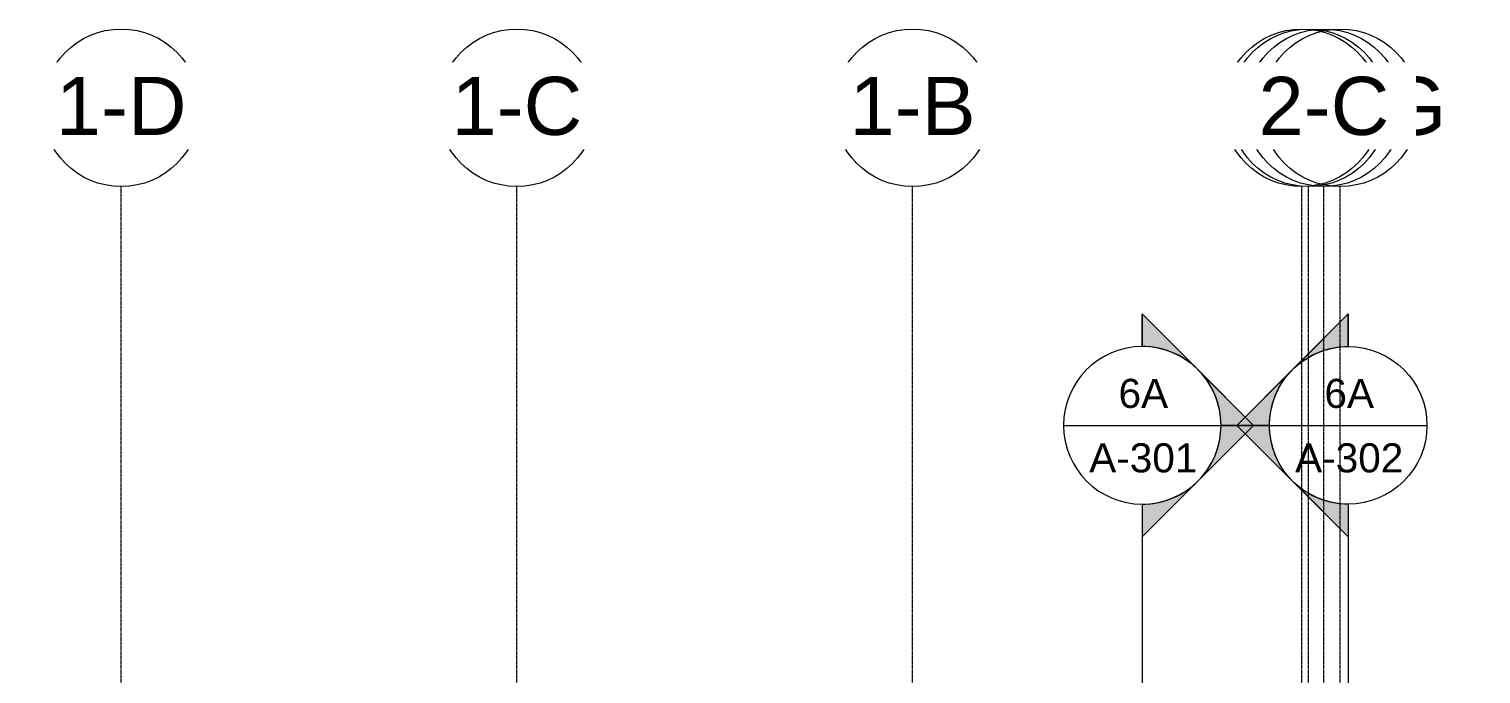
# Model space of a CAD drawing. Header units: inches. Extents: x 21386 to 98813, y -290 to 853.
# Drawn here: x 32261 to 33147, y 442 to 835 of the extents above; entities that cross this region are included whole.
import ezdxf

# ---------------------------------------------------------------- set-up
doc = ezdxf.new("R2010")
doc.units = ezdxf.units.IN
doc.header["$MEASUREMENT"] = 0
doc.linetypes.add('Grid Line 1_2_', pattern=[0.875, 0.5, -0.125, 0.125, -0.125])
for name, color, linetype, lineweight in [('G-ANNO-SYMB', 111, 'Continuous', 9), ('S-GRID', 1, 'Continuous', 9), ('S-GRID-IDEN', 1, 'Continuous', 9)]:
    doc.layers.add(name, color=color, linetype=linetype, lineweight=lineweight)
doc.styles.add('Arial_2', font='arial.ttf', dxfattribs={"height": 35.407186})
doc.styles.add('Arial_3', font='arial.ttf', dxfattribs={"height": 17.703593})

# ---------------------------------------------------------------- blocks, each defined once
blk = doc.blocks.new('Grid - Grid Head - Circle-14747-Building Section - North_South looking East _ Fitness Center')
at = {"layer": 'S-GRID-IDEN'}
blk.add_circle((21143.8, 786.66), 48, dxfattribs=at)
blk = doc.blocks.new('Section - Section Head - Filled-1526-Building Section - North_South looking East _ Fitness Center')
at = {"layer": 'G-ANNO-SYMB'}
h = blk.add_hatch(color=256, dxfattribs=at)
edge = h.paths.add_edge_path(flags=0)
edge.add_arc((22248.83, 593.16), 48.06, 47.9216, 90)
edge.add_line((22248.83, 641.22), (22248.83, 661.04))
edge.add_line((22248.83, 661.04), (22281.04, 628.83))
h = blk.add_hatch(color=256, dxfattribs=at)
edge = h.paths.add_edge_path(flags=0)
edge.add_line((22282.77, 627.1), (22316.72, 593.16))
edge.add_line((22316.72, 593.16), (22296.83, 593.16))
edge.add_arc((22248.83, 593.16), 48, 360, 405)
h = blk.add_hatch(color=256, dxfattribs=at)
edge = h.paths.add_edge_path(flags=0)
edge.add_arc((22248.83, 593.16), 48, 315, 360)
edge.add_line((22296.83, 593.16), (22316.72, 593.16))
edge.add_line((22316.72, 593.16), (22282.77, 559.22))
h = blk.add_hatch(color=256, dxfattribs=at)
edge = h.paths.add_edge_path(flags=0)
edge.add_line((22281.04, 557.48), (22248.83, 525.27))
edge.add_line((22248.83, 525.27), (22248.83, 545.09))
edge.add_arc((22248.83, 593.16), 48.06, 270, 312.0784)
for p, q in [((22316.72, 593.16), (22248.83, 661.04)), ((22248.83, 641.16), (22248.83, 661.04)), ((22281.04, 628.83), (22248.83, 661.04)), ((22248.83, 661.04), (22248.83, 641.22)), ((22316.72, 593.16), (22282.77, 627.1)), ((22316.72, 593.16), (22248.83, 525.27)), ((22282.77, 559.22), (22316.72, 593.16)), ((22296.83, 593.16), (22316.72, 593.16)), ((22316.72, 593.16), (22296.83, 593.16)), ((22248.83, 525.27), (22281.04, 557.48)), ((22248.83, 545.16), (22248.83, 525.27)), ((22248.83, 545.09), (22248.83, 525.27))]:
    blk.add_line(p, q, dxfattribs=at)
for radius, start, end in [(48, 90, 270), (48.06, 47.9216, 90), (48, 270, 90), (48, 360, 45), (48, 315, 360), (48.06, 270, 312.0784)]:
    blk.add_arc((22248.83, 593.16), radius, start, end, dxfattribs=at)

msp = doc.modelspace()

# ---------------------------------------------------------------- linework, layer by layer
at = {"layer": 'G-ANNO-SYMB'}
for p, q in [((32892.09, 593.16), (32988.09, 593.16)), ((33017.61, 593.16), (33113.61, 593.16)), ((32940.09, 545.16), (32940.09, -79.66)), ((33065.61, 545.16), (33065.61, -79.66))]:
    msp.add_line(p, q, dxfattribs=at)
at = {"layer": 'S-GRID', "linetype": 'Grid Line 1_2_'}
for p, q in [((32317.56, -273.16), (32317.56, 738.66)), ((32317.56, -273.16), (32317.56, 738.66)), ((32558.81, -273.16), (32558.81, 738.66)), ((32558.81, -273.16), (32558.81, 738.66)), ((32800.06, -273.16), (32800.06, 738.66)), ((32800.06, -273.16), (32800.06, 738.66)), ((33037.31, -273.16), (33037.31, 738.66)), ((33041.31, -273.16), (33041.31, 738.66)), ((33050.81, -273.16), (33050.81, 738.66)), ((33050.81, -273.16), (33050.81, 738.66)), ((33060.81, -273.16), (33060.81, 738.66))]:
    msp.add_line(p, q, dxfattribs=at)

# ---------------------------------------------------------------- block references
at = {"layer": 'G-ANNO-SYMB'}
msp.add_blockref('Section - Section Head - Filled-1526-Building Section - North_South looking East _ Fitness Center', (10691.26, 0), dxfattribs=at)
at = {"layer": 'G-ANNO-SYMB', "extrusion": (0, 0, -1)}
msp.add_blockref('Section - Section Head - Filled-1526-Building Section - North_South looking East _ Fitness Center', (-55314.45, 0), dxfattribs=at)
at = {"layer": 'S-GRID-IDEN'}
for p in [(11173.76, 0), (11415.01, 0), (11656.26, 0), (11897.51, 0)]:
    msp.add_blockref('Grid - Grid Head - Circle-14747-Building Section - North_South looking East _ Fitness Center', p, dxfattribs=at)

# ---------------------------------------------------------------- texts
at = {"layer": 'G-ANNO-SYMB', "char_height": 17.704, "attachment_point": 2, "line_spacing_factor": 0.938532, "style": 'Arial_3'}
for s, insert, width in [('6A', (32940.71, 621.5), 36.072), ('6A', (33066.23, 621.5), 36.072), ('A-301', (32940.71, 582.22), 78.624), ('A-302', (33066.23, 582.22), 78.624)]:
    msp.add_mtext(s, dxfattribs=dict(at, insert=insert, width=width))

# ---------------------------------------------------------------- next in the draw order: texts
at = {"layer": 'S-GRID-IDEN', "char_height": 35.407, "width": 85.104, "attachment_point": 2, "line_spacing_factor": 0.938532, "style": 'Arial_2', "bg_fill": 3, "box_fill_scale": 1.25, "bg_fill_color": 0, "bg_fill_transparency": 0}
for s, insert in [('3-6', (32317.55, 805.53)), ('3-5', (32558.8, 805.53)), ('3-4', (32800.05, 805.53)), ('3-3', (33041.3, 805.53))]:
    msp.add_mtext(s, dxfattribs=dict(at, insert=insert))

# ---------------------------------------------------------------- next in the draw order: block references
at = {"layer": 'S-GRID-IDEN'}
for p in [(11173.76, 0), (11415.01, 0), (11656.26, 0), (11893.51, 0)]:
    msp.add_blockref('Grid - Grid Head - Circle-14747-Building Section - North_South looking East _ Fitness Center', p, dxfattribs=at)

# ---------------------------------------------------------------- next in the draw order: texts
at = {"layer": 'S-GRID-IDEN', "char_height": 35.407, "attachment_point": 2, "line_spacing_factor": 0.938532, "style": 'Arial_2', "bg_fill": 3, "box_fill_scale": 1.25, "bg_fill_color": 0, "bg_fill_transparency": 0}
for s, insert, width in [('1-D', (32317.55, 805.53), 94.608), ('1-C', (32558.8, 805.53), 94.608), ('1-B', (32800.05, 805.53), 91.584), ('3-3.G', (33037.3, 805.53), 147.312)]:
    msp.add_mtext(s, dxfattribs=dict(at, insert=insert, width=width))

# ---------------------------------------------------------------- next in the draw order: block references
at = {"layer": 'S-GRID-IDEN'}
msp.add_blockref('Grid - Grid Head - Circle-14747-Building Section - North_South looking East _ Fitness Center', (11907.01, 0), dxfattribs=at)

# ---------------------------------------------------------------- next in the draw order: texts
at = {"layer": 'S-GRID-IDEN', "insert": (33050.8, 805.53), "char_height": 35.407, "width": 91.584, "attachment_point": 2, "line_spacing_factor": 0.938532, "style": 'Arial_2', "bg_fill": 3, "box_fill_scale": 1.25, "bg_fill_color": 0, "bg_fill_transparency": 0}
msp.add_mtext('1-A', dxfattribs=at)

# ---------------------------------------------------------------- next in the draw order: block references
at = {"layer": 'S-GRID-IDEN'}
msp.add_blockref('Grid - Grid Head - Circle-14747-Building Section - North_South looking East _ Fitness Center', (11917.01, 0), dxfattribs=at)

# ---------------------------------------------------------------- next in the draw order: texts
at = {"layer": 'S-GRID-IDEN', "insert": (33060.8, 805.53), "char_height": 35.407, "width": 153.792, "attachment_point": 2, "line_spacing_factor": 0.938532, "style": 'Arial_2', "bg_fill": 3, "box_fill_scale": 1.25, "bg_fill_color": 0, "bg_fill_transparency": 0}
msp.add_mtext('1-A.G', dxfattribs=at)

# ---------------------------------------------------------------- next in the draw order: block references
at = {"layer": 'S-GRID-IDEN'}
msp.add_blockref('Grid - Grid Head - Circle-14747-Building Section - North_South looking East _ Fitness Center', (11907.01, 0), dxfattribs=at)

# ---------------------------------------------------------------- next in the draw order: texts
at = {"layer": 'S-GRID-IDEN', "insert": (33050.8, 805.53), "char_height": 35.407, "width": 94.608, "attachment_point": 2, "line_spacing_factor": 0.938532, "style": 'Arial_2', "bg_fill": 3, "box_fill_scale": 1.25, "bg_fill_color": 0, "bg_fill_transparency": 0}
msp.add_mtext('2-C', dxfattribs=at)

doc.saveas('drawing.dxf')
